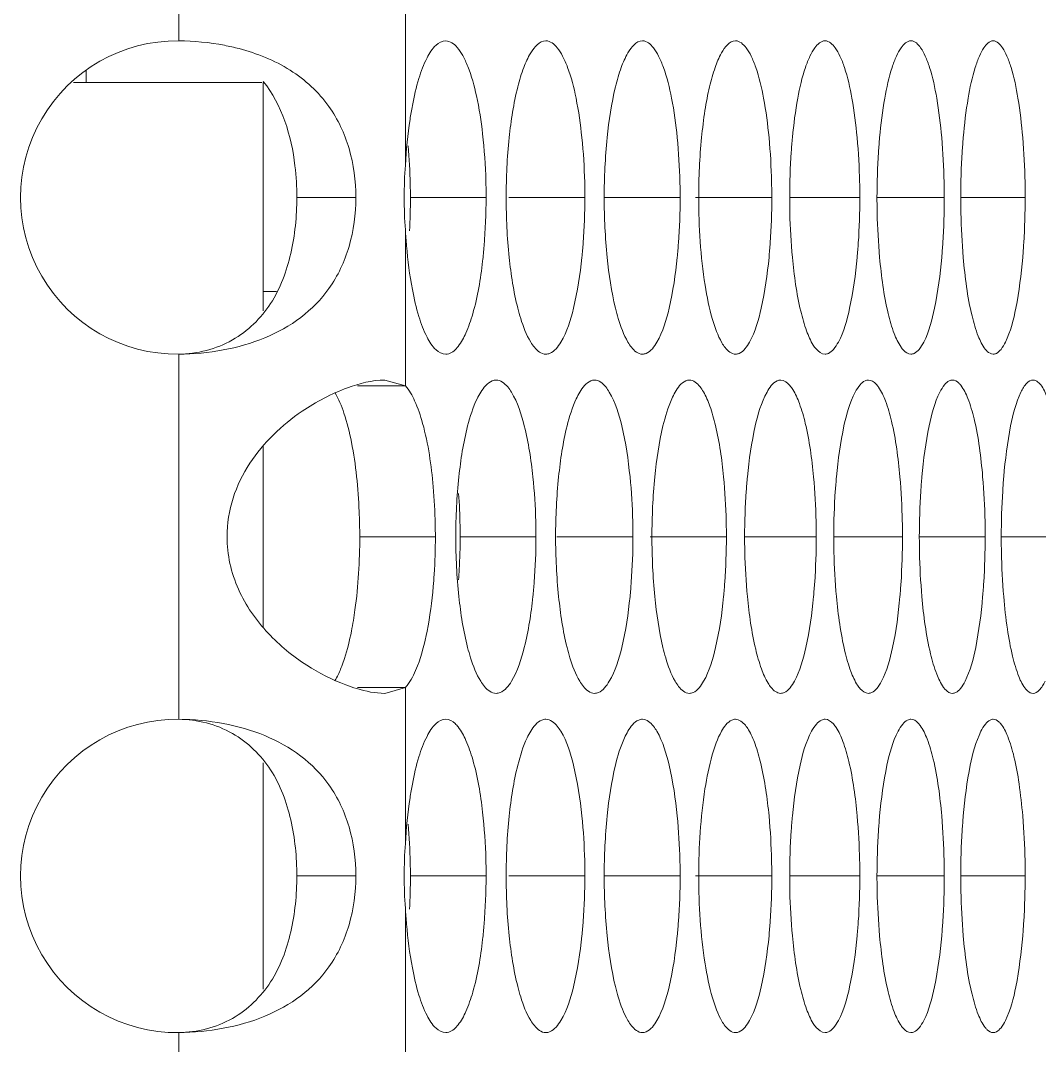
# Model space of a CAD drawing. Header units: millimetres. Extents: x 1177 to 4147, y 93 to 2194.
# Drawn here: x 2888.16 to 2907.68, y 1888.45 to 1908.08 of the extents above; entities that cross this region are included whole.
import ezdxf

# ---------------------------------------------------------------- set-up
doc = ezdxf.new("R2010")
doc.units = ezdxf.units.MM
doc.header["$LTSCALE"] = 0.1
doc.layers.get('0').update_dxf_attribs({"lineweight": 13})
doc.layers.add('标注', color=251, linetype='Continuous', lineweight=9)

msp = doc.modelspace()

# ---------------------------------------------------------------- linework, layer by layer
for p, q in [((2891.191, 1907.693), (2891.191, 1914.895)), ((2895.532, 1905.314), (2895.532, 1914.895)), ((2895.532, 1901.085), (2895.532, 1904.072)), ((2891.191, 1894.702), (2891.191, 1901.693)), ((2895.532, 1892.324), (2895.532, 1895.31)), ((2895.532, 1888.094), (2895.532, 1891.081)), ((2891.191, 1881.712), (2891.191, 1888.703))]:
    msp.add_line(p, q)
at = {"layer": '标注'}
for p, q in [((2889.416, 1906.895), (2889.416, 1907.132)), ((2889.174, 1906.895), (2892.782, 1906.895)), ((2892.81, 1906.895), (2892.81, 1902.525)), ((2893.453, 1904.693), (2894.584, 1904.693)), ((2895.628, 1904.693), (2897.078, 1904.693)), ((2897.516, 1904.693), (2898.97, 1904.693)), ((2899.337, 1904.693), (2900.794, 1904.693)), ((2901.089, 1904.693), (2902.549, 1904.693)), ((2902.892, 1904.693), (2904.235, 1904.693)), ((2904.564, 1904.693), (2905.853, 1904.693)), ((2906.168, 1904.693), (2907.402, 1904.693)), ((2893.065, 1902.895), (2892.81, 1902.895)), ((2895.532, 1901.085), (2895.137, 1901.197)), ((2894.616, 1901.085), (2895.532, 1901.085)), ((2892.81, 1899.936), (2892.81, 1896.459)), ((2894.658, 1898.198), (2896.106, 1898.198)), ((2896.581, 1898.198), (2898.032, 1898.198)), ((2898.435, 1898.198), (2899.89, 1898.198)), ((2900.221, 1898.198), (2901.68, 1898.198)), ((2902.029, 1898.198), (2903.401, 1898.198)), ((2903.736, 1898.198), (2905.053, 1898.198)), ((2905.375, 1898.198), (2906.636, 1898.198)), ((2906.944, 1898.198), (2908.15, 1898.198)), ((2894.616, 1895.31), (2895.532, 1895.31)), ((2895.137, 1895.198), (2895.532, 1895.31)), ((2892.81, 1893.87), (2892.81, 1889.535)), ((2893.453, 1891.702), (2894.584, 1891.702)), ((2895.628, 1891.702), (2897.078, 1891.702)), ((2897.516, 1891.702), (2898.97, 1891.702)), ((2899.337, 1891.702), (2900.794, 1891.702)), ((2901.089, 1891.702), (2902.549, 1891.702)), ((2902.892, 1891.702), (2904.235, 1891.702)), ((2904.564, 1891.702), (2905.853, 1891.702)), ((2906.168, 1891.702), (2907.402, 1891.702))]:
    msp.add_line(p, q, dxfattribs=at)
for centre, radius, start, end in [((2891.161, 1904.693), 3, 89.4166, 270.5834), ((2904.136, 1904.685), 8.627, 175.8208, 179.9495), ((2904.136, 1904.7), 8.627, 180.0505, 184.1792), ((2884.338, 1904.692), 11.29, 356.7614, 0.0035), ((2891.161, 1891.702), 3, 89.4166, 270.5834), ((2904.136, 1891.695), 8.627, 175.8208, 179.9495), ((2904.136, 1891.71), 8.627, 180.0505, 184.1792), ((2884.338, 1891.702), 11.29, 356.7614, 0.0035)]:
    msp.add_arc(centre, radius, start, end, dxfattribs=at)
for points, knots in [([(2892.346, 1907.544), (2892.253, 1907.568), (2891.874, 1907.654), (2891.484, 1907.69), (2891.191, 1907.693)], [0, 0, 0, 0, 0.24715, 1, 1, 1, 1]), ([(2896.304, 1907.692), (2896.237, 1907.692), (2896.078, 1907.599), (2895.918, 1907.334), (2895.77, 1906.94), (2895.699, 1906.628), (2895.666, 1906.452)], [0, 0, 0, 0, 0.138263, 0.343336, 0.632179, 1, 1, 1, 1]), ([(2897.011, 1905.912), (2896.983, 1906.156), (2896.916, 1906.593), (2896.78, 1907.095), (2896.64, 1907.402), (2896.523, 1907.588), (2896.389, 1907.692), (2896.304, 1907.692)], [0, 0, 0, 0, 0.369087, 0.664261, 0.77961, 0.872651, 1, 1, 1, 1]), ([(2898.221, 1907.693), (2898.098, 1907.693), (2897.922, 1907.476), (2897.786, 1907.165), (2897.717, 1906.939), (2897.685, 1906.813)], [0, 0, 0, 0, 0.347958, 0.635186, 1, 1, 1, 1]), ([(2898.912, 1905.84), (2898.886, 1906.093), (2898.822, 1906.548), (2898.692, 1907.071), (2898.553, 1907.391), (2898.439, 1907.581), (2898.306, 1907.693), (2898.221, 1907.693)], [0, 0, 0, 0, 0.371587, 0.6686, 0.783763, 0.876035, 1, 1, 1, 1]), ([(2900.072, 1907.693), (2899.951, 1907.693), (2899.783, 1907.473), (2899.653, 1907.165), (2899.586, 1906.939), (2899.555, 1906.813)], [0, 0, 0, 0, 0.344008, 0.632418, 1, 1, 1, 1]), ([(2900.738, 1905.84), (2900.713, 1906.093), (2900.652, 1906.548), (2900.526, 1907.07), (2900.392, 1907.39), (2900.283, 1907.58), (2900.155, 1907.693), (2900.072, 1907.693)], [0, 0, 0, 0, 0.373536, 0.671578, 0.786749, 0.87859, 1, 1, 1, 1]), ([(2901.855, 1907.693), (2901.737, 1907.693), (2901.575, 1907.47), (2901.451, 1907.165), (2901.345, 1906.789), (2901.262, 1906.341), (2901.175, 1905.633), (2901.15, 1905.076), (2901.15, 1904.693)], [0, 0, 0, 0, 0.111545, 0.206545, 0.328035, 0.473731, 0.638415, 1, 1, 1, 1]), ([(2902.496, 1905.84), (2902.472, 1906.093), (2902.412, 1906.547), (2902.292, 1907.069), (2902.163, 1907.39), (2902.059, 1907.578), (2901.935, 1907.693), (2901.855, 1907.693)], [0, 0, 0, 0, 0.375478, 0.674554, 0.789741, 0.881162, 1, 1, 1, 1]), ([(2903.569, 1907.693), (2903.49, 1907.693), (2903.371, 1907.576), (2903.271, 1907.39), (2903.145, 1907.068), (2903.027, 1906.547), (2902.968, 1906.093), (2902.944, 1905.84)], [0, 0, 0, 0, 0.116497, 0.207648, 0.322936, 0.622968, 1, 1, 1, 1]), ([(2904.184, 1905.84), (2904.161, 1906.093), (2904.104, 1906.547), (2903.989, 1907.068), (2903.865, 1907.39), (2903.766, 1907.576), (2903.647, 1907.693), (2903.569, 1907.693)], [0, 0, 0, 0, 0.377411, 0.677525, 0.792735, 0.883746, 1, 1, 1, 1]), ([(2905.214, 1907.693), (2905.138, 1907.693), (2905.023, 1907.574), (2904.928, 1907.39), (2904.807, 1907.068), (2904.694, 1906.547), (2904.638, 1906.093), (2904.615, 1905.84)], [0, 0, 0, 0, 0.113909, 0.204659, 0.319975, 0.621044, 1, 1, 1, 1]), ([(2905.804, 1905.84), (2905.782, 1906.093), (2905.727, 1906.546), (2905.617, 1907.067), (2905.498, 1907.39), (2905.404, 1907.574), (2905.29, 1907.693), (2905.214, 1907.693)], [0, 0, 0, 0, 0.379331, 0.680485, 0.795727, 0.886339, 1, 1, 1, 1]), ([(2906.79, 1907.693), (2906.716, 1907.693), (2906.607, 1907.572), (2906.517, 1907.389), (2906.4, 1907.067), (2906.292, 1906.546), (2906.238, 1906.093), (2906.217, 1905.84)], [0, 0, 0, 0, 0.111317, 0.201676, 0.317029, 0.619135, 1, 1, 1, 1]), ([(2907.355, 1905.84), (2907.334, 1906.093), (2907.281, 1906.546), (2907.176, 1907.067), (2907.062, 1907.389), (2906.973, 1907.572), (2906.864, 1907.693), (2906.79, 1907.693)], [0, 0, 0, 0, 0.381235, 0.683429, 0.79871, 0.888936, 1, 1, 1, 1]), ([(2894.067, 1906.436), (2893.87, 1906.712), (2893.344, 1907.194), (2892.689, 1907.454), (2892.346, 1907.544)], [0, 0, 0, 0, 0.488274, 1, 1, 1, 1]), ([(2893.453, 1904.693), (2893.453, 1904.895), (2893.411, 1905.668), (2893.171, 1906.468), (2892.81, 1906.917)], [0, 0, 0, 0, 0.259955, 1, 1, 1, 1]), ([(2897.685, 1906.813), (2897.604, 1906.494), (2897.497, 1905.788), (2897.462, 1905.076), (2897.462, 1904.693)], [0, 0, 0, 0, 0.462235, 1, 1, 1, 1]), ([(2899.555, 1906.813), (2899.477, 1906.494), (2899.375, 1905.787), (2899.34, 1905.076), (2899.34, 1904.693)], [0, 0, 0, 0, 0.462016, 1, 1, 1, 1]), ([(2894.584, 1904.693), (2894.584, 1905.009), (2894.504, 1905.627), (2894.239, 1906.194), (2894.067, 1906.436)], [0, 0, 0, 0, 0.515812, 1, 1, 1, 1]), ([(2895.666, 1906.452), (2895.649, 1906.365), (2895.585, 1905.988), (2895.548, 1905.607), (2895.532, 1905.314)], [0, 0, 0, 0, 0.233018, 1, 1, 1, 1]), ([(2897.078, 1904.693), (2897.078, 1904.797), (2897.072, 1905.204), (2897.045, 1905.611), (2897.011, 1905.912)], [0, 0, 0, 0, 0.256515, 1, 1, 1, 1]), ([(2898.97, 1904.693), (2898.97, 1904.791), (2898.965, 1905.174), (2898.942, 1905.557), (2898.912, 1905.84)], [0, 0, 0, 0, 0.255777, 1, 1, 1, 1]), ([(2900.794, 1904.693), (2900.794, 1904.791), (2900.789, 1905.174), (2900.766, 1905.556), (2900.738, 1905.84)], [0, 0, 0, 0, 0.255803, 1, 1, 1, 1]), ([(2902.549, 1904.693), (2902.549, 1904.791), (2902.544, 1905.174), (2902.523, 1905.556), (2902.496, 1905.84)], [0, 0, 0, 0, 0.255828, 1, 1, 1, 1]), ([(2902.944, 1905.84), (2902.936, 1905.748), (2902.905, 1905.366), (2902.892, 1904.983), (2902.892, 1904.693)], [0, 0, 0, 0, 0.242063, 1, 1, 1, 1]), ([(2904.235, 1904.693), (2904.235, 1904.791), (2904.231, 1905.174), (2904.21, 1905.556), (2904.184, 1905.84)], [0, 0, 0, 0, 0.255852, 1, 1, 1, 1]), ([(2904.615, 1905.84), (2904.606, 1905.748), (2904.577, 1905.366), (2904.564, 1904.983), (2904.564, 1904.693)], [0, 0, 0, 0, 0.242024, 1, 1, 1, 1]), ([(2905.853, 1904.693), (2905.853, 1904.791), (2905.849, 1905.174), (2905.829, 1905.556), (2905.804, 1905.84)], [0, 0, 0, 0, 0.255875, 1, 1, 1, 1]), ([(2906.217, 1905.84), (2906.209, 1905.748), (2906.18, 1905.366), (2906.168, 1904.983), (2906.168, 1904.693)], [0, 0, 0, 0, 0.241986, 1, 1, 1, 1]), ([(2907.402, 1904.693), (2907.402, 1904.791), (2907.398, 1905.174), (2907.379, 1905.556), (2907.355, 1905.84)], [0, 0, 0, 0, 0.255897, 1, 1, 1, 1]), ([(2895.628, 1904.693), (2895.628, 1904.777), (2895.624, 1905.108), (2895.606, 1905.439), (2895.584, 1905.685)], [0, 0, 0, 0, 0.254236, 1, 1, 1, 1]), ([(2891.191, 1901.693), (2891.545, 1901.697), (2892.252, 1901.874), (2893.02, 1902.63), (2893.385, 1903.627), (2893.453, 1904.333), (2893.453, 1904.693)], [0, 0, 0, 0, 0.253917, 0.495403, 0.742133, 1, 1, 1, 1]), ([(2894.067, 1902.949), (2894.239, 1903.191), (2894.504, 1903.759), (2894.584, 1904.376), (2894.584, 1904.693)], [0, 0, 0, 0, 0.484188, 1, 1, 1, 1]), ([(2897.011, 1903.474), (2897.022, 1903.571), (2897.061, 1903.977), (2897.078, 1904.384), (2897.078, 1904.693)], [0, 0, 0, 0, 0.241125, 1, 1, 1, 1]), ([(2897.462, 1904.693), (2897.462, 1904.31), (2897.497, 1903.598), (2897.604, 1902.891), (2897.685, 1902.572)], [0, 0, 0, 0, 0.537765, 1, 1, 1, 1]), ([(2898.912, 1903.546), (2898.922, 1903.638), (2898.956, 1904.019), (2898.97, 1904.403), (2898.97, 1904.693)], [0, 0, 0, 0, 0.242158, 1, 1, 1, 1]), ([(2899.34, 1904.693), (2899.34, 1904.31), (2899.375, 1903.598), (2899.477, 1902.892), (2899.555, 1902.572)], [0, 0, 0, 0, 0.537984, 1, 1, 1, 1]), ([(2900.738, 1903.546), (2900.747, 1903.638), (2900.78, 1904.019), (2900.794, 1904.403), (2900.794, 1904.693)], [0, 0, 0, 0, 0.242115, 1, 1, 1, 1]), ([(2901.15, 1904.693), (2901.15, 1904.131), (2901.197, 1903.343), (2901.383, 1902.416), (2901.513, 1902.051), (2901.594, 1901.912)], [0, 0, 0, 0, 0.594289, 0.829953, 1, 1, 1, 1]), ([(2902.496, 1903.546), (2902.504, 1903.638), (2902.536, 1904.019), (2902.549, 1904.403), (2902.549, 1904.693)], [0, 0, 0, 0, 0.242073, 1, 1, 1, 1]), ([(2902.892, 1904.693), (2902.892, 1904.595), (2902.896, 1904.212), (2902.917, 1903.829), (2902.944, 1903.546)], [0, 0, 0, 0, 0.255833, 1, 1, 1, 1]), ([(2904.184, 1903.546), (2904.193, 1903.638), (2904.223, 1904.02), (2904.235, 1904.403), (2904.235, 1904.693)], [0, 0, 0, 0, 0.242033, 1, 1, 1, 1]), ([(2904.564, 1904.693), (2904.564, 1904.595), (2904.569, 1904.212), (2904.589, 1903.829), (2904.615, 1903.546)], [0, 0, 0, 0, 0.255857, 1, 1, 1, 1]), ([(2905.804, 1903.546), (2905.812, 1903.638), (2905.841, 1904.02), (2905.853, 1904.403), (2905.853, 1904.693)], [0, 0, 0, 0, 0.241995, 1, 1, 1, 1]), ([(2906.168, 1904.693), (2906.168, 1904.595), (2906.172, 1904.212), (2906.192, 1903.829), (2906.217, 1903.546)], [0, 0, 0, 0, 0.25588, 1, 1, 1, 1]), ([(2907.355, 1903.546), (2907.363, 1903.638), (2907.39, 1904.02), (2907.402, 1904.403), (2907.402, 1904.693)], [0, 0, 0, 0, 0.241958, 1, 1, 1, 1]), ([(2895.532, 1904.072), (2895.538, 1903.971), (2895.565, 1903.589), (2895.613, 1903.209), (2895.666, 1902.933)], [0, 0, 0, 0, 0.264818, 1, 1, 1, 1]), ([(2898.509, 1901.925), (2898.628, 1902.122), (2898.796, 1902.666), (2898.879, 1903.218), (2898.912, 1903.546)], [0, 0, 0, 0, 0.411862, 1, 1, 1, 1]), ([(2900.349, 1901.925), (2900.464, 1902.123), (2900.626, 1902.668), (2900.706, 1903.218), (2900.738, 1903.546)], [0, 0, 0, 0, 0.411013, 1, 1, 1, 1]), ([(2902.121, 1901.925), (2902.233, 1902.124), (2902.388, 1902.669), (2902.465, 1903.219), (2902.496, 1903.546)], [0, 0, 0, 0, 0.410186, 1, 1, 1, 1]), ([(2902.944, 1903.546), (2902.977, 1903.2), (2903.04, 1902.723), (2903.198, 1902.166), (2903.291, 1901.952), (2903.344, 1901.868)], [0, 0, 0, 0, 0.599914, 0.828052, 1, 1, 1, 1]), ([(2903.825, 1901.925), (2903.932, 1902.125), (2904.08, 1902.67), (2904.154, 1903.219), (2904.184, 1903.546)], [0, 0, 0, 0, 0.409381, 1, 1, 1, 1]), ([(2904.615, 1903.546), (2904.647, 1903.185), (2904.71, 1902.69), (2904.873, 1902.12), (2904.97, 1901.907), (2905.026, 1901.827)], [0, 0, 0, 0, 0.60993, 0.835766, 1, 1, 1, 1]), ([(2905.46, 1901.925), (2905.563, 1902.126), (2905.705, 1902.671), (2905.775, 1903.219), (2905.804, 1903.546)], [0, 0, 0, 0, 0.4086, 1, 1, 1, 1]), ([(2906.217, 1903.546), (2906.249, 1903.17), (2906.312, 1902.657), (2906.48, 1902.074), (2906.579, 1901.862), (2906.638, 1901.789)], [0, 0, 0, 0, 0.621267, 0.84448, 1, 1, 1, 1]), ([(2907.025, 1901.925), (2907.125, 1902.127), (2907.26, 1902.671), (2907.327, 1903.219), (2907.355, 1903.546)], [0, 0, 0, 0, 0.407843, 1, 1, 1, 1]), ([(2896.542, 1901.841), (2896.604, 1901.919), (2896.712, 1902.123), (2896.897, 1902.664), (2896.972, 1903.134), (2897.011, 1903.474)], [0, 0, 0, 0, 0.172825, 0.400592, 1, 1, 1, 1]), ([(2891.191, 1901.693), (2891.477, 1901.695), (2892.04, 1901.747), (2892.84, 1901.973), (2893.546, 1902.362), (2893.918, 1902.74), (2894.067, 1902.949)], [0, 0, 0, 0, 0.263801, 0.51939, 0.762722, 1, 1, 1, 1]), ([(2895.666, 1902.933), (2895.699, 1902.758), (2895.77, 1902.446), (2895.918, 1902.052), (2896.078, 1901.787), (2896.237, 1901.693), (2896.304, 1901.693)], [0, 0, 0, 0, 0.367821, 0.656664, 0.861737, 1, 1, 1, 1]), ([(2897.685, 1902.572), (2897.702, 1902.506), (2897.764, 1902.284), (2897.847, 1902.064), (2897.932, 1901.925)], [0, 0, 0, 0, 0.294624, 1, 1, 1, 1]), ([(2899.555, 1902.572), (2899.572, 1902.506), (2899.632, 1902.284), (2899.711, 1902.065), (2899.794, 1901.925)], [0, 0, 0, 0, 0.295217, 1, 1, 1, 1]), ([(2897.932, 1901.925), (2897.953, 1901.89), (2898.022, 1901.788), (2898.136, 1901.693), (2898.221, 1901.693)], [0, 0, 0, 0, 0.32265, 1, 1, 1, 1]), ([(2898.221, 1901.693), (2898.246, 1901.693), (2898.373, 1901.722), (2898.456, 1901.838), (2898.509, 1901.925)], [0, 0, 0, 0, 0.19816, 1, 1, 1, 1]), ([(2899.794, 1901.925), (2899.814, 1901.89), (2899.879, 1901.789), (2899.989, 1901.693), (2900.072, 1901.693)], [0, 0, 0, 0, 0.325919, 1, 1, 1, 1]), ([(2900.072, 1901.693), (2900.096, 1901.693), (2900.221, 1901.723), (2900.299, 1901.838), (2900.349, 1901.925)], [0, 0, 0, 0, 0.195393, 1, 1, 1, 1]), ([(2901.855, 1901.693), (2901.878, 1901.693), (2902, 1901.724), (2902.074, 1901.839), (2902.121, 1901.925)], [0, 0, 0, 0, 0.19245, 1, 1, 1, 1]), ([(2903.569, 1901.693), (2903.591, 1901.693), (2903.655, 1901.709), (2903.747, 1901.793), (2903.798, 1901.875), (2903.825, 1901.925)], [0, 0, 0, 0, 0.187539, 0.532699, 1, 1, 1, 1]), ([(2905.214, 1901.693), (2905.236, 1901.693), (2905.298, 1901.71), (2905.385, 1901.793), (2905.434, 1901.875), (2905.46, 1901.925)], [0, 0, 0, 0, 0.18425, 0.528295, 1, 1, 1, 1]), ([(2906.79, 1901.693), (2906.811, 1901.693), (2906.871, 1901.71), (2906.954, 1901.794), (2907.001, 1901.876), (2907.025, 1901.925)], [0, 0, 0, 0, 0.180756, 0.523667, 1, 1, 1, 1]), ([(2896.304, 1901.693), (2896.325, 1901.693), (2896.421, 1901.709), (2896.496, 1901.782), (2896.542, 1901.841)], [0, 0, 0, 0, 0.213946, 1, 1, 1, 1]), ([(2901.594, 1901.912), (2901.613, 1901.879), (2901.674, 1901.785), (2901.777, 1901.693), (2901.855, 1901.693)], [0, 0, 0, 0, 0.327099, 1, 1, 1, 1]), ([(2903.344, 1901.868), (2903.361, 1901.842), (2903.415, 1901.764), (2903.503, 1901.693), (2903.569, 1901.693)], [0, 0, 0, 0, 0.321831, 1, 1, 1, 1]), ([(2905.026, 1901.827), (2905.04, 1901.806), (2905.087, 1901.745), (2905.16, 1901.693), (2905.214, 1901.693)], [0, 0, 0, 0, 0.31493, 1, 1, 1, 1]), ([(2906.638, 1901.789), (2906.649, 1901.774), (2906.689, 1901.729), (2906.748, 1901.693), (2906.79, 1901.693)], [0, 0, 0, 0, 0.306013, 1, 1, 1, 1]), ([(2895.137, 1901.197), (2894.895, 1901.197), (2894.332, 1901.047), (2893.824, 1900.783), (2893.553, 1900.599)], [0, 0, 0, 0, 0.425121, 1, 1, 1, 1]), ([(2897.27, 1901.198), (2897.244, 1901.198), (2897.116, 1901.168), (2897.03, 1901.053), (2896.976, 1900.966)], [0, 0, 0, 0, 0.199148, 1, 1, 1, 1]), ([(2897.563, 1900.966), (2897.541, 1901.001), (2897.472, 1901.103), (2897.356, 1901.198), (2897.27, 1901.198)], [0, 0, 0, 0, 0.321082, 1, 1, 1, 1]), ([(2899.155, 1901.198), (2899.131, 1901.198), (2899.005, 1901.168), (2898.923, 1901.052), (2898.871, 1900.966)], [0, 0, 0, 0, 0.196477, 1, 1, 1, 1]), ([(2899.437, 1900.966), (2899.417, 1901), (2899.351, 1901.102), (2899.239, 1901.198), (2899.155, 1901.198)], [0, 0, 0, 0, 0.324295, 1, 1, 1, 1]), ([(2900.972, 1901.198), (2900.948, 1901.198), (2900.825, 1901.167), (2900.748, 1901.052), (2900.699, 1900.966)], [0, 0, 0, 0, 0.193636, 1, 1, 1, 1]), ([(2901.239, 1900.974), (2901.22, 1901.008), (2901.158, 1901.104), (2901.052, 1901.198), (2900.972, 1901.198)], [0, 0, 0, 0, 0.326204, 1, 1, 1, 1]), ([(2902.72, 1901.198), (2902.698, 1901.198), (2902.577, 1901.166), (2902.505, 1901.051), (2902.458, 1900.966)], [0, 0, 0, 0, 0.190615, 1, 1, 1, 1]), ([(2902.951, 1901.018), (2902.934, 1901.045), (2902.879, 1901.124), (2902.788, 1901.198), (2902.72, 1901.198)], [0, 0, 0, 0, 0.321102, 1, 1, 1, 1]), ([(2904.4, 1901.198), (2904.378, 1901.198), (2904.315, 1901.181), (2904.225, 1901.098), (2904.174, 1901.015), (2904.148, 1900.966)], [0, 0, 0, 0, 0.185665, 0.530478, 1, 1, 1, 1]), ([(2904.595, 1901.059), (2904.58, 1901.08), (2904.532, 1901.143), (2904.456, 1901.198), (2904.4, 1901.198)], [0, 0, 0, 0, 0.314447, 1, 1, 1, 1]), ([(2906.011, 1901.198), (2905.99, 1901.198), (2905.928, 1901.181), (2905.843, 1901.097), (2905.794, 1901.015), (2905.769, 1900.966)], [0, 0, 0, 0, 0.182292, 0.52599, 1, 1, 1, 1]), ([(2906.17, 1901.097), (2906.158, 1901.112), (2906.117, 1901.16), (2906.055, 1901.198), (2906.011, 1901.198)], [0, 0, 0, 0, 0.305886, 1, 1, 1, 1]), ([(2907.553, 1901.198), (2907.509, 1901.198), (2907.404, 1901.127), (2907.351, 1901.028), (2907.321, 1900.966)], [0, 0, 0, 0, 0.389659, 1, 1, 1, 1]), ([(2907.677, 1901.131), (2907.667, 1901.141), (2907.633, 1901.174), (2907.586, 1901.198), (2907.553, 1901.198)], [0, 0, 0, 0, 0.295107, 1, 1, 1, 1]), ([(2908.104, 1899.345), (2908.087, 1899.556), (2908.045, 1899.945), (2907.954, 1900.466), (2907.84, 1900.854), (2907.739, 1901.064), (2907.677, 1901.131)], [0, 0, 0, 0, 0.343252, 0.632232, 0.852748, 1, 1, 1, 1]), ([(2894.499, 1900.008), (2894.462, 1900.195), (2894.382, 1900.521), (2894.255, 1900.835), (2894.179, 1900.958)], [0, 0, 0, 0, 0.568754, 1, 1, 1, 1]), ([(2896.065, 1899.152), (2896.029, 1899.561), (2895.951, 1900.126), (2895.738, 1900.767), (2895.608, 1901.004), (2895.532, 1901.085)], [0, 0, 0, 0, 0.608781, 0.835781, 1, 1, 1, 1]), ([(2896.976, 1900.966), (2896.95, 1900.925), (2896.841, 1900.72), (2896.77, 1900.497), (2896.724, 1900.318)], [0, 0, 0, 0, 0.20579, 1, 1, 1, 1]), ([(2897.974, 1899.345), (2897.94, 1899.672), (2897.855, 1900.225), (2897.683, 1900.769), (2897.563, 1900.966)], [0, 0, 0, 0, 0.587706, 1, 1, 1, 1]), ([(2898.871, 1900.966), (2898.847, 1900.925), (2898.741, 1900.72), (2898.673, 1900.496), (2898.629, 1900.318)], [0, 0, 0, 0, 0.205098, 1, 1, 1, 1]), ([(2899.834, 1899.345), (2899.801, 1899.672), (2899.719, 1900.223), (2899.555, 1900.768), (2899.437, 1900.966)], [0, 0, 0, 0, 0.588565, 1, 1, 1, 1]), ([(2900.699, 1900.966), (2900.675, 1900.925), (2900.573, 1900.719), (2900.508, 1900.496), (2900.465, 1900.318)], [0, 0, 0, 0, 0.204414, 1, 1, 1, 1]), ([(2901.626, 1899.345), (2901.594, 1899.675), (2901.531, 1900.133), (2901.38, 1900.674), (2901.29, 1900.887), (2901.239, 1900.974)], [0, 0, 0, 0, 0.590197, 0.820528, 1, 1, 1, 1]), ([(2902.458, 1900.966), (2902.347, 1900.766), (2902.192, 1900.222), (2902.115, 1899.672), (2902.083, 1899.345)], [0, 0, 0, 0, 0.410076, 1, 1, 1, 1]), ([(2903.349, 1899.345), (2903.316, 1899.689), (2903.254, 1900.164), (2903.098, 1900.719), (2903.004, 1900.933), (2902.951, 1901.018)], [0, 0, 0, 0, 0.598831, 0.827178, 1, 1, 1, 1]), ([(2904.148, 1900.966), (2904.041, 1900.765), (2903.893, 1900.221), (2903.818, 1899.672), (2903.788, 1899.345)], [0, 0, 0, 0, 0.409275, 1, 1, 1, 1]), ([(2905.003, 1899.345), (2904.971, 1899.703), (2904.909, 1900.196), (2904.747, 1900.765), (2904.651, 1900.979), (2904.595, 1901.059)], [0, 0, 0, 0, 0.608586, 0.834685, 1, 1, 1, 1]), ([(2905.769, 1900.966), (2905.666, 1900.764), (2905.525, 1900.22), (2905.453, 1899.671), (2905.424, 1899.345)], [0, 0, 0, 0, 0.408497, 1, 1, 1, 1]), ([(2906.588, 1899.345), (2906.556, 1899.719), (2906.495, 1900.229), (2906.328, 1900.81), (2906.229, 1901.022), (2906.17, 1901.097)], [0, 0, 0, 0, 0.619614, 0.843153, 1, 1, 1, 1]), ([(2907.321, 1900.966), (2907.222, 1900.763), (2907.088, 1900.219), (2907.019, 1899.671), (2906.992, 1899.345)], [0, 0, 0, 0, 0.407744, 1, 1, 1, 1]), ([(2893.553, 1900.599), (2893.164, 1900.335), (2892.628, 1899.821), (2892.197, 1898.946), (2892.116, 1898.446), (2892.116, 1898.198)], [0, 0, 0, 0, 0.48685, 0.742674, 1, 1, 1, 1]), ([(2896.724, 1900.318), (2896.642, 1899.999), (2896.533, 1899.293), (2896.497, 1898.581), (2896.497, 1898.198)], [0, 0, 0, 0, 0.462348, 1, 1, 1, 1]), ([(2898.629, 1900.318), (2898.549, 1899.999), (2898.445, 1899.292), (2898.409, 1898.58), (2898.409, 1898.198)], [0, 0, 0, 0, 0.462125, 1, 1, 1, 1]), ([(2900.465, 1900.318), (2900.388, 1899.999), (2900.288, 1899.292), (2900.254, 1898.58), (2900.254, 1898.198)], [0, 0, 0, 0, 0.461908, 1, 1, 1, 1]), ([(2894.658, 1898.198), (2894.658, 1898.359), (2894.644, 1898.965), (2894.586, 1899.572), (2894.499, 1900.008)], [0, 0, 0, 0, 0.265985, 1, 1, 1, 1]), ([(2898.032, 1898.198), (2898.032, 1898.296), (2898.027, 1898.679), (2898.004, 1899.061), (2897.974, 1899.345)], [0, 0, 0, 0, 0.255763, 1, 1, 1, 1]), ([(2899.89, 1898.198), (2899.89, 1898.296), (2899.885, 1898.679), (2899.863, 1899.061), (2899.834, 1899.345)], [0, 0, 0, 0, 0.25579, 1, 1, 1, 1]), ([(2901.68, 1898.198), (2901.68, 1898.296), (2901.675, 1898.678), (2901.653, 1899.061), (2901.626, 1899.345)], [0, 0, 0, 0, 0.255815, 1, 1, 1, 1]), ([(2902.083, 1899.345), (2902.074, 1899.253), (2902.043, 1898.871), (2902.029, 1898.488), (2902.029, 1898.198)], [0, 0, 0, 0, 0.242084, 1, 1, 1, 1]), ([(2903.401, 1898.198), (2903.401, 1898.296), (2903.396, 1898.678), (2903.375, 1899.061), (2903.349, 1899.345)], [0, 0, 0, 0, 0.25584, 1, 1, 1, 1]), ([(2903.788, 1899.345), (2903.78, 1899.253), (2903.749, 1898.871), (2903.736, 1898.488), (2903.736, 1898.198)], [0, 0, 0, 0, 0.242044, 1, 1, 1, 1]), ([(2905.053, 1898.198), (2905.053, 1898.296), (2905.048, 1898.678), (2905.028, 1899.061), (2905.003, 1899.345)], [0, 0, 0, 0, 0.255864, 1, 1, 1, 1]), ([(2905.424, 1899.345), (2905.416, 1899.253), (2905.387, 1898.871), (2905.375, 1898.488), (2905.375, 1898.198)], [0, 0, 0, 0, 0.242005, 1, 1, 1, 1]), ([(2906.636, 1898.198), (2906.636, 1898.296), (2906.632, 1898.678), (2906.612, 1899.061), (2906.588, 1899.345)], [0, 0, 0, 0, 0.255886, 1, 1, 1, 1]), ([(2906.992, 1899.345), (2906.984, 1899.253), (2906.956, 1898.871), (2906.944, 1898.488), (2906.944, 1898.198)], [0, 0, 0, 0, 0.241968, 1, 1, 1, 1]), ([(2896.106, 1898.198), (2896.106, 1898.278), (2896.103, 1898.597), (2896.086, 1898.915), (2896.065, 1899.152)], [0, 0, 0, 0, 0.253876, 1, 1, 1, 1]), ([(2896.581, 1898.198), (2896.581, 1898.267), (2896.578, 1898.543), (2896.566, 1898.819), (2896.551, 1899.024)], [0, 0, 0, 0, 0.252958, 1, 1, 1, 1]), ([(2892.116, 1898.198), (2892.116, 1897.854), (2892.273, 1897.164), (2892.859, 1896.331), (2893.591, 1895.732), (2894.129, 1895.457), (2894.391, 1895.359)], [0, 0, 0, 0, 0.268228, 0.532568, 0.782157, 1, 1, 1, 1]), ([(2894.499, 1896.387), (2894.526, 1896.523), (2894.623, 1897.122), (2894.658, 1897.73), (2894.658, 1898.198)], [0, 0, 0, 0, 0.228138, 1, 1, 1, 1]), ([(2896.065, 1897.244), (2896.072, 1897.321), (2896.096, 1897.639), (2896.106, 1897.957), (2896.106, 1898.198)], [0, 0, 0, 0, 0.244708, 1, 1, 1, 1]), ([(2896.497, 1898.198), (2896.497, 1897.815), (2896.533, 1897.103), (2896.642, 1896.396), (2896.724, 1896.077)], [0, 0, 0, 0, 0.537652, 1, 1, 1, 1]), ([(2896.551, 1897.371), (2896.556, 1897.439), (2896.573, 1897.714), (2896.581, 1897.99), (2896.581, 1898.198)], [0, 0, 0, 0, 0.246013, 1, 1, 1, 1]), ([(2897.974, 1897.05), (2897.984, 1897.143), (2898.018, 1897.524), (2898.032, 1897.907), (2898.032, 1898.198)], [0, 0, 0, 0, 0.24218, 1, 1, 1, 1]), ([(2898.409, 1898.198), (2898.409, 1897.815), (2898.445, 1897.103), (2898.549, 1896.396), (2898.629, 1896.077)], [0, 0, 0, 0, 0.537875, 1, 1, 1, 1]), ([(2899.834, 1897.05), (2899.843, 1897.143), (2899.876, 1897.524), (2899.89, 1897.907), (2899.89, 1898.198)], [0, 0, 0, 0, 0.242136, 1, 1, 1, 1]), ([(2900.254, 1898.198), (2900.254, 1897.815), (2900.288, 1897.103), (2900.388, 1896.397), (2900.465, 1896.077)], [0, 0, 0, 0, 0.538092, 1, 1, 1, 1]), ([(2901.626, 1897.05), (2901.635, 1897.143), (2901.666, 1897.524), (2901.68, 1897.907), (2901.68, 1898.198)], [0, 0, 0, 0, 0.242094, 1, 1, 1, 1]), ([(2902.029, 1898.198), (2902.029, 1898.1), (2902.034, 1897.717), (2902.056, 1897.334), (2902.083, 1897.05)], [0, 0, 0, 0, 0.25582, 1, 1, 1, 1]), ([(2903.349, 1897.05), (2903.357, 1897.143), (2903.388, 1897.524), (2903.401, 1897.907), (2903.401, 1898.198)], [0, 0, 0, 0, 0.242053, 1, 1, 1, 1]), ([(2903.736, 1898.198), (2903.736, 1898.1), (2903.741, 1897.717), (2903.762, 1897.334), (2903.788, 1897.05)], [0, 0, 0, 0, 0.255845, 1, 1, 1, 1]), ([(2905.003, 1897.05), (2905.011, 1897.143), (2905.04, 1897.524), (2905.053, 1897.907), (2905.053, 1898.198)], [0, 0, 0, 0, 0.242014, 1, 1, 1, 1]), ([(2905.375, 1898.198), (2905.375, 1898.1), (2905.379, 1897.717), (2905.399, 1897.334), (2905.424, 1897.05)], [0, 0, 0, 0, 0.255868, 1, 1, 1, 1]), ([(2906.588, 1897.05), (2906.596, 1897.143), (2906.624, 1897.524), (2906.636, 1897.907), (2906.636, 1898.198)], [0, 0, 0, 0, 0.241977, 1, 1, 1, 1]), ([(2906.944, 1898.198), (2906.944, 1898.1), (2906.948, 1897.717), (2906.967, 1897.334), (2906.992, 1897.05)], [0, 0, 0, 0, 0.255891, 1, 1, 1, 1]), ([(2895.763, 1895.722), (2895.846, 1895.937), (2895.973, 1896.442), (2896.04, 1896.957), (2896.065, 1897.244)], [0, 0, 0, 0, 0.444382, 1, 1, 1, 1]), ([(2897.563, 1895.429), (2897.683, 1895.626), (2897.855, 1896.171), (2897.94, 1896.723), (2897.974, 1897.05)], [0, 0, 0, 0, 0.412294, 1, 1, 1, 1]), ([(2899.437, 1895.429), (2899.555, 1895.627), (2899.719, 1896.172), (2899.801, 1896.723), (2899.834, 1897.05)], [0, 0, 0, 0, 0.411435, 1, 1, 1, 1]), ([(2901.244, 1895.429), (2901.357, 1895.628), (2901.515, 1896.173), (2901.594, 1896.723), (2901.626, 1897.05)], [0, 0, 0, 0, 0.410597, 1, 1, 1, 1]), ([(2902.083, 1897.05), (2902.116, 1896.712), (2902.179, 1896.244), (2902.334, 1895.694), (2902.426, 1895.48), (2902.478, 1895.395)], [0, 0, 0, 0, 0.595352, 0.824536, 1, 1, 1, 1]), ([(2902.982, 1895.429), (2903.091, 1895.629), (2903.243, 1896.174), (2903.318, 1896.724), (2903.349, 1897.05)], [0, 0, 0, 0, 0.409781, 1, 1, 1, 1]), ([(2903.788, 1897.05), (2903.821, 1896.698), (2903.884, 1896.212), (2904.044, 1895.648), (2904.139, 1895.434), (2904.194, 1895.352)], [0, 0, 0, 0, 0.604767, 0.831791, 1, 1, 1, 1]), ([(2904.651, 1895.429), (2904.756, 1895.63), (2904.901, 1896.175), (2904.974, 1896.724), (2905.003, 1897.05)], [0, 0, 0, 0, 0.408988, 1, 1, 1, 1]), ([(2905.424, 1897.05), (2905.457, 1896.682), (2905.52, 1896.179), (2905.685, 1895.602), (2905.783, 1895.389), (2905.84, 1895.312)], [0, 0, 0, 0, 0.615423, 0.839991, 1, 1, 1, 1]), ([(2906.251, 1895.429), (2906.353, 1895.631), (2906.491, 1896.176), (2906.56, 1896.724), (2906.588, 1897.05)], [0, 0, 0, 0, 0.408219, 1, 1, 1, 1]), ([(2906.992, 1897.05), (2907.009, 1896.842), (2907.051, 1896.46), (2907.143, 1895.945), (2907.257, 1895.557), (2907.357, 1895.346), (2907.417, 1895.276)], [0, 0, 0, 0, 0.339935, 0.62764, 0.849308, 1, 1, 1, 1]), ([(2894.315, 1895.721), (2894.334, 1895.769), (2894.41, 1895.986), (2894.464, 1896.211), (2894.499, 1896.387)], [0, 0, 0, 0, 0.222237, 1, 1, 1, 1]), ([(2896.724, 1896.077), (2896.741, 1896.011), (2896.805, 1895.788), (2896.889, 1895.568), (2896.976, 1895.429)], [0, 0, 0, 0, 0.294324, 1, 1, 1, 1]), ([(2898.629, 1896.077), (2898.645, 1896.011), (2898.707, 1895.789), (2898.788, 1895.569), (2898.871, 1895.429)], [0, 0, 0, 0, 0.294922, 1, 1, 1, 1]), ([(2900.465, 1896.077), (2900.481, 1896.011), (2900.54, 1895.789), (2900.618, 1895.57), (2900.699, 1895.429)], [0, 0, 0, 0, 0.29551, 1, 1, 1, 1]), ([(2894.179, 1895.437), (2894.192, 1895.457), (2894.244, 1895.548), (2894.286, 1895.645), (2894.315, 1895.721)], [0, 0, 0, 0, 0.224904, 1, 1, 1, 1]), ([(2895.532, 1895.31), (2895.554, 1895.334), (2895.652, 1895.459), (2895.718, 1895.605), (2895.763, 1895.722)], [0, 0, 0, 0, 0.205277, 1, 1, 1, 1]), ([(2894.391, 1895.359), (2894.459, 1895.333), (2894.701, 1895.252), (2894.955, 1895.198), (2895.137, 1895.198)], [0, 0, 0, 0, 0.288359, 1, 1, 1, 1]), ([(2896.976, 1895.429), (2896.997, 1895.395), (2897.067, 1895.292), (2897.184, 1895.198), (2897.27, 1895.198)], [0, 0, 0, 0, 0.321073, 1, 1, 1, 1]), ([(2897.27, 1895.198), (2897.295, 1895.198), (2897.424, 1895.227), (2897.509, 1895.342), (2897.563, 1895.429)], [0, 0, 0, 0, 0.199481, 1, 1, 1, 1]), ([(2898.871, 1895.429), (2898.892, 1895.395), (2898.959, 1895.294), (2899.071, 1895.198), (2899.155, 1895.198)], [0, 0, 0, 0, 0.324264, 1, 1, 1, 1]), ([(2899.155, 1895.198), (2899.18, 1895.198), (2899.306, 1895.227), (2899.386, 1895.343), (2899.437, 1895.429)], [0, 0, 0, 0, 0.196798, 1, 1, 1, 1]), ([(2900.699, 1895.429), (2900.719, 1895.395), (2900.782, 1895.295), (2900.89, 1895.198), (2900.972, 1895.198)], [0, 0, 0, 0, 0.327612, 1, 1, 1, 1]), ([(2900.972, 1895.198), (2900.996, 1895.198), (2901.119, 1895.228), (2901.195, 1895.344), (2901.244, 1895.429)], [0, 0, 0, 0, 0.193945, 1, 1, 1, 1]), ([(2902.478, 1895.395), (2902.496, 1895.365), (2902.553, 1895.279), (2902.649, 1895.198), (2902.72, 1895.198)], [0, 0, 0, 0, 0.324647, 1, 1, 1, 1]), ([(2902.72, 1895.198), (2902.743, 1895.198), (2902.864, 1895.229), (2902.935, 1895.344), (2902.982, 1895.429)], [0, 0, 0, 0, 0.190909, 1, 1, 1, 1]), ([(2904.194, 1895.352), (2904.209, 1895.329), (2904.259, 1895.259), (2904.34, 1895.198), (2904.4, 1895.198)], [0, 0, 0, 0, 0.318608, 1, 1, 1, 1]), ([(2904.4, 1895.198), (2904.422, 1895.198), (2904.485, 1895.214), (2904.574, 1895.298), (2904.625, 1895.38), (2904.651, 1895.429)], [0, 0, 0, 0, 0.185919, 0.530524, 1, 1, 1, 1]), ([(2905.84, 1895.312), (2905.853, 1895.295), (2905.896, 1895.242), (2905.963, 1895.198), (2906.011, 1895.198)], [0, 0, 0, 0, 0.310747, 1, 1, 1, 1]), ([(2906.011, 1895.198), (2906.032, 1895.198), (2906.093, 1895.215), (2906.178, 1895.299), (2906.226, 1895.38), (2906.251, 1895.429)], [0, 0, 0, 0, 0.18253, 0.526009, 1, 1, 1, 1]), ([(2907.417, 1895.276), (2907.428, 1895.264), (2907.464, 1895.226), (2907.516, 1895.198), (2907.553, 1895.198)], [0, 0, 0, 0, 0.300688, 1, 1, 1, 1]), ([(2907.553, 1895.198), (2907.596, 1895.198), (2907.701, 1895.268), (2907.752, 1895.368), (2907.782, 1895.429)], [0, 0, 0, 0, 0.389686, 1, 1, 1, 1]), ([(2894.067, 1893.446), (2893.918, 1893.655), (2893.546, 1894.033), (2892.84, 1894.422), (2892.04, 1894.648), (2891.477, 1894.7), (2891.191, 1894.702)], [0, 0, 0, 0, 0.237278, 0.48061, 0.736199, 1, 1, 1, 1]), ([(2893.453, 1891.702), (2893.453, 1892.062), (2893.385, 1892.768), (2893.02, 1893.765), (2892.252, 1894.522), (2891.545, 1894.698), (2891.191, 1894.702)], [0, 0, 0, 0, 0.257867, 0.504597, 0.746083, 1, 1, 1, 1]), ([(2896.304, 1894.702), (2896.237, 1894.702), (2896.078, 1894.608), (2895.918, 1894.343), (2895.77, 1893.95), (2895.699, 1893.638), (2895.666, 1893.462)], [0, 0, 0, 0, 0.138263, 0.343336, 0.632179, 1, 1, 1, 1]), ([(2896.542, 1894.554), (2896.525, 1894.577), (2896.463, 1894.648), (2896.37, 1894.702), (2896.304, 1894.702)], [0, 0, 0, 0, 0.303752, 1, 1, 1, 1]), ([(2898.221, 1894.702), (2898.196, 1894.702), (2898.069, 1894.673), (2897.985, 1894.558), (2897.932, 1894.471)], [0, 0, 0, 0, 0.197833, 1, 1, 1, 1]), ([(2898.509, 1894.471), (2898.488, 1894.505), (2898.42, 1894.607), (2898.306, 1894.702), (2898.221, 1894.702)], [0, 0, 0, 0, 0.322669, 1, 1, 1, 1]), ([(2900.072, 1894.702), (2900.048, 1894.702), (2899.923, 1894.672), (2899.844, 1894.557), (2899.794, 1894.471)], [0, 0, 0, 0, 0.195078, 1, 1, 1, 1]), ([(2900.349, 1894.471), (2900.329, 1894.505), (2900.265, 1894.606), (2900.155, 1894.702), (2900.072, 1894.702)], [0, 0, 0, 0, 0.32596, 1, 1, 1, 1]), ([(2901.855, 1894.702), (2901.832, 1894.702), (2901.71, 1894.671), (2901.635, 1894.556), (2901.587, 1894.471)], [0, 0, 0, 0, 0.192149, 1, 1, 1, 1]), ([(2902.104, 1894.501), (2902.086, 1894.531), (2902.027, 1894.619), (2901.928, 1894.702), (2901.855, 1894.702)], [0, 0, 0, 0, 0.323826, 1, 1, 1, 1]), ([(2903.569, 1894.702), (2903.546, 1894.702), (2903.482, 1894.686), (2903.39, 1894.603), (2903.338, 1894.52), (2903.311, 1894.471)], [0, 0, 0, 0, 0.187277, 0.53264, 1, 1, 1, 1]), ([(2903.782, 1894.543), (2903.766, 1894.567), (2903.714, 1894.639), (2903.63, 1894.702), (2903.569, 1894.702)], [0, 0, 0, 0, 0.31799, 1, 1, 1, 1]), ([(2905.214, 1894.702), (2905.192, 1894.702), (2905.13, 1894.686), (2905.042, 1894.602), (2904.993, 1894.52), (2904.967, 1894.471)], [0, 0, 0, 0, 0.184004, 0.528262, 1, 1, 1, 1]), ([(2905.391, 1894.583), (2905.378, 1894.601), (2905.333, 1894.657), (2905.264, 1894.702), (2905.214, 1894.702)], [0, 0, 0, 0, 0.310426, 1, 1, 1, 1]), ([(2906.79, 1894.702), (2906.77, 1894.702), (2906.709, 1894.685), (2906.625, 1894.601), (2906.578, 1894.52), (2906.554, 1894.471)], [0, 0, 0, 0, 0.180528, 0.523661, 1, 1, 1, 1]), ([(2906.932, 1894.619), (2906.921, 1894.632), (2906.883, 1894.672), (2906.829, 1894.702), (2906.79, 1894.702)], [0, 0, 0, 0, 0.300787, 1, 1, 1, 1]), ([(2897.011, 1892.921), (2896.972, 1893.261), (2896.897, 1893.731), (2896.712, 1894.272), (2896.604, 1894.477), (2896.542, 1894.554)], [0, 0, 0, 0, 0.599408, 0.827175, 1, 1, 1, 1]), ([(2897.932, 1894.471), (2897.907, 1894.43), (2897.799, 1894.225), (2897.73, 1894.001), (2897.685, 1893.823)], [0, 0, 0, 0, 0.205443, 1, 1, 1, 1]), ([(2898.912, 1892.85), (2898.879, 1893.177), (2898.796, 1893.729), (2898.628, 1894.273), (2898.509, 1894.471)], [0, 0, 0, 0, 0.588138, 1, 1, 1, 1]), ([(2899.794, 1894.471), (2899.77, 1894.43), (2899.665, 1894.224), (2899.599, 1894.001), (2899.555, 1893.823)], [0, 0, 0, 0, 0.204755, 1, 1, 1, 1]), ([(2900.738, 1892.85), (2900.706, 1893.177), (2900.626, 1893.728), (2900.464, 1894.272), (2900.349, 1894.471)], [0, 0, 0, 0, 0.588987, 1, 1, 1, 1]), ([(2901.587, 1894.471), (2901.507, 1894.33), (2901.379, 1893.964), (2901.196, 1893.042), (2901.15, 1892.259), (2901.15, 1891.702)], [0, 0, 0, 0, 0.171591, 0.407652, 1, 1, 1, 1]), ([(2902.496, 1892.85), (2902.464, 1893.186), (2902.401, 1893.653), (2902.247, 1894.201), (2902.156, 1894.415), (2902.104, 1894.501)], [0, 0, 0, 0, 0.594383, 0.823753, 1, 1, 1, 1]), ([(2903.311, 1894.471), (2903.202, 1894.271), (2903.051, 1893.726), (2902.975, 1893.177), (2902.944, 1892.85)], [0, 0, 0, 0, 0.409673, 1, 1, 1, 1]), ([(2904.184, 1892.85), (2904.152, 1893.201), (2904.09, 1893.685), (2903.931, 1894.247), (2903.836, 1894.461), (2903.782, 1894.543)], [0, 0, 0, 0, 0.603559, 0.830818, 1, 1, 1, 1]), ([(2904.967, 1894.471), (2904.862, 1894.269), (2904.717, 1893.725), (2904.644, 1893.176), (2904.615, 1892.85)], [0, 0, 0, 0, 0.408883, 1, 1, 1, 1]), ([(2905.804, 1892.85), (2905.772, 1893.216), (2905.71, 1893.717), (2905.546, 1894.293), (2905.448, 1894.506), (2905.391, 1894.583)], [0, 0, 0, 0, 0.613931, 0.838792, 1, 1, 1, 1]), ([(2906.554, 1894.471), (2906.453, 1894.268), (2906.315, 1893.724), (2906.245, 1893.176), (2906.217, 1892.85)], [0, 0, 0, 0, 0.408118, 1, 1, 1, 1]), ([(2907.355, 1892.85), (2907.337, 1893.056), (2907.296, 1893.437), (2907.205, 1893.949), (2907.092, 1894.337), (2906.992, 1894.548), (2906.932, 1894.619)], [0, 0, 0, 0, 0.338668, 0.625811, 0.847843, 1, 1, 1, 1]), ([(2897.685, 1893.823), (2897.604, 1893.504), (2897.497, 1892.797), (2897.462, 1892.085), (2897.462, 1891.702)], [0, 0, 0, 0, 0.462235, 1, 1, 1, 1]), ([(2899.555, 1893.823), (2899.477, 1893.504), (2899.375, 1892.797), (2899.34, 1892.085), (2899.34, 1891.702)], [0, 0, 0, 0, 0.462016, 1, 1, 1, 1]), ([(2894.584, 1891.702), (2894.584, 1892.019), (2894.504, 1892.636), (2894.239, 1893.204), (2894.067, 1893.446)], [0, 0, 0, 0, 0.515812, 1, 1, 1, 1]), ([(2895.666, 1893.462), (2895.649, 1893.374), (2895.585, 1892.997), (2895.548, 1892.616), (2895.532, 1892.324)], [0, 0, 0, 0, 0.233018, 1, 1, 1, 1]), ([(2897.078, 1891.702), (2897.078, 1891.807), (2897.072, 1892.214), (2897.045, 1892.621), (2897.011, 1892.921)], [0, 0, 0, 0, 0.256515, 1, 1, 1, 1]), ([(2895.628, 1891.702), (2895.628, 1891.787), (2895.624, 1892.118), (2895.606, 1892.448), (2895.584, 1892.694)], [0, 0, 0, 0, 0.254236, 1, 1, 1, 1]), ([(2898.97, 1891.702), (2898.97, 1891.8), (2898.965, 1892.183), (2898.942, 1892.566), (2898.912, 1892.85)], [0, 0, 0, 0, 0.255777, 1, 1, 1, 1]), ([(2900.794, 1891.702), (2900.794, 1891.8), (2900.789, 1892.183), (2900.766, 1892.566), (2900.738, 1892.85)], [0, 0, 0, 0, 0.255803, 1, 1, 1, 1]), ([(2902.549, 1891.702), (2902.549, 1891.8), (2902.544, 1892.183), (2902.523, 1892.566), (2902.496, 1892.85)], [0, 0, 0, 0, 0.255828, 1, 1, 1, 1]), ([(2902.944, 1892.85), (2902.936, 1892.757), (2902.905, 1892.376), (2902.892, 1891.993), (2902.892, 1891.702)], [0, 0, 0, 0, 0.242063, 1, 1, 1, 1]), ([(2904.235, 1891.702), (2904.235, 1891.8), (2904.231, 1892.183), (2904.21, 1892.566), (2904.184, 1892.85)], [0, 0, 0, 0, 0.255852, 1, 1, 1, 1]), ([(2904.615, 1892.85), (2904.606, 1892.757), (2904.577, 1892.376), (2904.564, 1891.993), (2904.564, 1891.702)], [0, 0, 0, 0, 0.242024, 1, 1, 1, 1]), ([(2905.853, 1891.702), (2905.853, 1891.8), (2905.849, 1892.183), (2905.829, 1892.566), (2905.804, 1892.85)], [0, 0, 0, 0, 0.255875, 1, 1, 1, 1]), ([(2906.217, 1892.85), (2906.209, 1892.757), (2906.18, 1892.376), (2906.168, 1891.993), (2906.168, 1891.702)], [0, 0, 0, 0, 0.241986, 1, 1, 1, 1]), ([(2907.402, 1891.702), (2907.402, 1891.8), (2907.398, 1892.183), (2907.379, 1892.566), (2907.355, 1892.85)], [0, 0, 0, 0, 0.255897, 1, 1, 1, 1]), ([(2891.191, 1888.703), (2891.545, 1888.707), (2892.252, 1888.883), (2893.02, 1889.64), (2893.385, 1890.637), (2893.453, 1891.343), (2893.453, 1891.702)], [0, 0, 0, 0, 0.253917, 0.495403, 0.742133, 1, 1, 1, 1]), ([(2894.067, 1889.959), (2894.239, 1890.201), (2894.504, 1890.769), (2894.584, 1891.386), (2894.584, 1891.702)], [0, 0, 0, 0, 0.484188, 1, 1, 1, 1]), ([(2897.011, 1890.484), (2897.022, 1890.581), (2897.061, 1890.986), (2897.078, 1891.394), (2897.078, 1891.702)], [0, 0, 0, 0, 0.241125, 1, 1, 1, 1]), ([(2897.462, 1891.702), (2897.462, 1891.32), (2897.497, 1890.608), (2897.604, 1889.901), (2897.685, 1889.582)], [0, 0, 0, 0, 0.537765, 1, 1, 1, 1]), ([(2898.912, 1890.555), (2898.922, 1890.647), (2898.956, 1891.029), (2898.97, 1891.412), (2898.97, 1891.702)], [0, 0, 0, 0, 0.242158, 1, 1, 1, 1]), ([(2899.34, 1891.702), (2899.34, 1891.32), (2899.375, 1890.608), (2899.477, 1889.901), (2899.555, 1889.582)], [0, 0, 0, 0, 0.537984, 1, 1, 1, 1]), ([(2900.738, 1890.555), (2900.747, 1890.647), (2900.78, 1891.029), (2900.794, 1891.412), (2900.794, 1891.702)], [0, 0, 0, 0, 0.242115, 1, 1, 1, 1]), ([(2901.15, 1891.702), (2901.15, 1891.141), (2901.197, 1890.352), (2901.383, 1889.426), (2901.513, 1889.06), (2901.594, 1888.921)], [0, 0, 0, 0, 0.594289, 0.829953, 1, 1, 1, 1]), ([(2902.496, 1890.555), (2902.504, 1890.647), (2902.536, 1891.029), (2902.549, 1891.412), (2902.549, 1891.702)], [0, 0, 0, 0, 0.242073, 1, 1, 1, 1]), ([(2902.892, 1891.702), (2902.892, 1891.604), (2902.896, 1891.222), (2902.917, 1890.839), (2902.944, 1890.555)], [0, 0, 0, 0, 0.255833, 1, 1, 1, 1]), ([(2904.184, 1890.555), (2904.193, 1890.647), (2904.223, 1891.029), (2904.235, 1891.412), (2904.235, 1891.702)], [0, 0, 0, 0, 0.242033, 1, 1, 1, 1]), ([(2904.564, 1891.702), (2904.564, 1891.604), (2904.569, 1891.222), (2904.589, 1890.839), (2904.615, 1890.555)], [0, 0, 0, 0, 0.255857, 1, 1, 1, 1]), ([(2905.804, 1890.555), (2905.812, 1890.647), (2905.841, 1891.029), (2905.853, 1891.412), (2905.853, 1891.702)], [0, 0, 0, 0, 0.241995, 1, 1, 1, 1]), ([(2906.168, 1891.702), (2906.168, 1891.604), (2906.172, 1891.222), (2906.192, 1890.839), (2906.217, 1890.555)], [0, 0, 0, 0, 0.25588, 1, 1, 1, 1]), ([(2907.355, 1890.555), (2907.363, 1890.647), (2907.39, 1891.029), (2907.402, 1891.412), (2907.402, 1891.702)], [0, 0, 0, 0, 0.241958, 1, 1, 1, 1]), ([(2895.532, 1891.081), (2895.538, 1890.98), (2895.565, 1890.599), (2895.613, 1890.219), (2895.666, 1889.943)], [0, 0, 0, 0, 0.264818, 1, 1, 1, 1]), ([(2898.509, 1888.934), (2898.628, 1889.131), (2898.796, 1889.676), (2898.879, 1890.228), (2898.912, 1890.555)], [0, 0, 0, 0, 0.411862, 1, 1, 1, 1]), ([(2900.349, 1888.934), (2900.464, 1889.133), (2900.626, 1889.677), (2900.706, 1890.228), (2900.738, 1890.555)], [0, 0, 0, 0, 0.411013, 1, 1, 1, 1]), ([(2902.121, 1888.934), (2902.233, 1889.134), (2902.388, 1889.678), (2902.465, 1890.228), (2902.496, 1890.555)], [0, 0, 0, 0, 0.410186, 1, 1, 1, 1]), ([(2902.944, 1890.555), (2902.977, 1890.21), (2903.04, 1889.732), (2903.198, 1889.176), (2903.291, 1888.962), (2903.344, 1888.878)], [0, 0, 0, 0, 0.599914, 0.828052, 1, 1, 1, 1]), ([(2903.825, 1888.934), (2903.932, 1889.135), (2904.08, 1889.679), (2904.154, 1890.228), (2904.184, 1890.555)], [0, 0, 0, 0, 0.409381, 1, 1, 1, 1]), ([(2904.615, 1890.555), (2904.647, 1890.195), (2904.71, 1889.7), (2904.873, 1889.13), (2904.97, 1888.916), (2905.026, 1888.836)], [0, 0, 0, 0, 0.60993, 0.835766, 1, 1, 1, 1]), ([(2905.46, 1888.934), (2905.563, 1889.136), (2905.705, 1889.68), (2905.775, 1890.229), (2905.804, 1890.555)], [0, 0, 0, 0, 0.4086, 1, 1, 1, 1]), ([(2906.217, 1890.555), (2906.249, 1890.179), (2906.312, 1889.667), (2906.48, 1889.084), (2906.579, 1888.872), (2906.638, 1888.798)], [0, 0, 0, 0, 0.621267, 0.84448, 1, 1, 1, 1]), ([(2907.025, 1888.934), (2907.125, 1889.137), (2907.26, 1889.681), (2907.327, 1890.229), (2907.355, 1890.555)], [0, 0, 0, 0, 0.407843, 1, 1, 1, 1]), ([(2896.542, 1888.851), (2896.604, 1888.928), (2896.712, 1889.133), (2896.897, 1889.674), (2896.972, 1890.144), (2897.011, 1890.484)], [0, 0, 0, 0, 0.172825, 0.400592, 1, 1, 1, 1]), ([(2891.191, 1888.703), (2891.477, 1888.705), (2892.04, 1888.757), (2892.84, 1888.983), (2893.546, 1889.372), (2893.918, 1889.75), (2894.067, 1889.959)], [0, 0, 0, 0, 0.263801, 0.51939, 0.762722, 1, 1, 1, 1]), ([(2895.666, 1889.943), (2895.699, 1889.767), (2895.77, 1889.455), (2895.918, 1889.061), (2896.078, 1888.796), (2896.237, 1888.703), (2896.304, 1888.703)], [0, 0, 0, 0, 0.367821, 0.656664, 0.861737, 1, 1, 1, 1]), ([(2897.685, 1889.582), (2897.702, 1889.516), (2897.764, 1889.293), (2897.847, 1889.074), (2897.932, 1888.934)], [0, 0, 0, 0, 0.294624, 1, 1, 1, 1]), ([(2899.555, 1889.582), (2899.572, 1889.516), (2899.632, 1889.294), (2899.711, 1889.074), (2899.794, 1888.934)], [0, 0, 0, 0, 0.295217, 1, 1, 1, 1]), ([(2896.304, 1888.703), (2896.325, 1888.703), (2896.421, 1888.718), (2896.496, 1888.792), (2896.542, 1888.851)], [0, 0, 0, 0, 0.213946, 1, 1, 1, 1]), ([(2897.932, 1888.934), (2897.953, 1888.9), (2898.022, 1888.798), (2898.136, 1888.702), (2898.221, 1888.702)], [0, 0, 0, 0, 0.32265, 1, 1, 1, 1]), ([(2898.221, 1888.702), (2898.246, 1888.702), (2898.373, 1888.732), (2898.456, 1888.847), (2898.509, 1888.934)], [0, 0, 0, 0, 0.19816, 1, 1, 1, 1]), ([(2899.794, 1888.934), (2899.814, 1888.9), (2899.879, 1888.799), (2899.989, 1888.702), (2900.072, 1888.702)], [0, 0, 0, 0, 0.325919, 1, 1, 1, 1]), ([(2900.072, 1888.702), (2900.096, 1888.702), (2900.221, 1888.733), (2900.299, 1888.848), (2900.349, 1888.934)], [0, 0, 0, 0, 0.195393, 1, 1, 1, 1]), ([(2901.594, 1888.921), (2901.613, 1888.889), (2901.674, 1888.794), (2901.777, 1888.702), (2901.855, 1888.702)], [0, 0, 0, 0, 0.327099, 1, 1, 1, 1]), ([(2901.855, 1888.702), (2901.878, 1888.702), (2902, 1888.733), (2902.074, 1888.849), (2902.121, 1888.934)], [0, 0, 0, 0, 0.19245, 1, 1, 1, 1]), ([(2903.344, 1888.878), (2903.361, 1888.851), (2903.415, 1888.774), (2903.503, 1888.702), (2903.569, 1888.702)], [0, 0, 0, 0, 0.321831, 1, 1, 1, 1]), ([(2903.569, 1888.702), (2903.591, 1888.702), (2903.655, 1888.719), (2903.747, 1888.802), (2903.798, 1888.885), (2903.825, 1888.934)], [0, 0, 0, 0, 0.187539, 0.532699, 1, 1, 1, 1]), ([(2905.026, 1888.836), (2905.04, 1888.816), (2905.087, 1888.755), (2905.16, 1888.702), (2905.214, 1888.702)], [0, 0, 0, 0, 0.31493, 1, 1, 1, 1]), ([(2905.214, 1888.702), (2905.236, 1888.702), (2905.298, 1888.719), (2905.385, 1888.803), (2905.434, 1888.885), (2905.46, 1888.934)], [0, 0, 0, 0, 0.18425, 0.528295, 1, 1, 1, 1]), ([(2906.638, 1888.798), (2906.649, 1888.784), (2906.689, 1888.738), (2906.748, 1888.702), (2906.79, 1888.702)], [0, 0, 0, 0, 0.306013, 1, 1, 1, 1]), ([(2906.79, 1888.702), (2906.811, 1888.702), (2906.871, 1888.72), (2906.954, 1888.804), (2907.001, 1888.885), (2907.025, 1888.934)], [0, 0, 0, 0, 0.180756, 0.523667, 1, 1, 1, 1])]:
    msp.add_open_spline(points, degree=3, knots=knots, dxfattribs=at)

doc.saveas('drawing.dxf')
